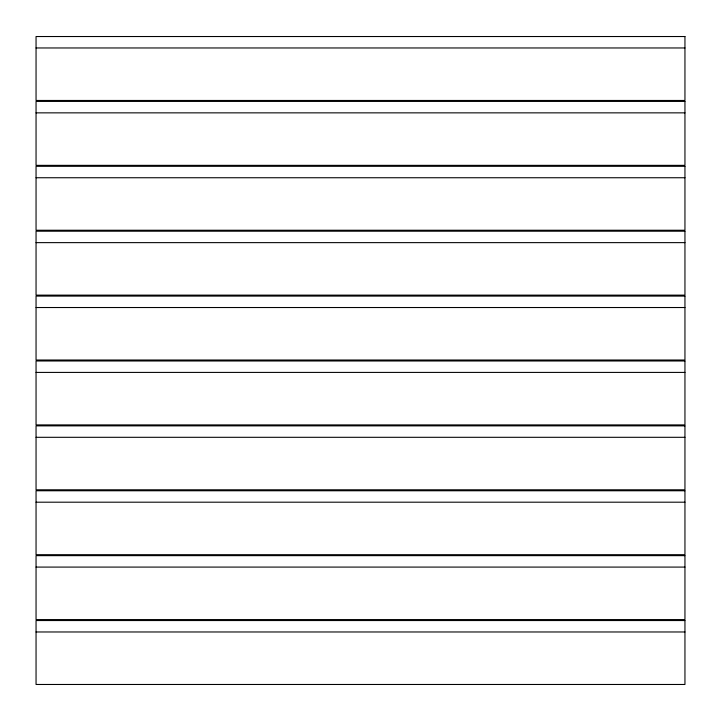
<?xml version="1.0" encoding="UTF-8"?>
<svg xmlns="http://www.w3.org/2000/svg" width="721" height="721" viewBox="0 0 721 721"><rect width="100%" height="100%" fill="white"/><g stroke="black" fill="none" stroke-linecap="round" stroke-linejoin="round"><path stroke-width="1.08" d="M36.05 47.965L684.95 47.965M36.05 112.855L684.95 112.855M36.05 177.745L684.95 177.745M36.05 242.635L684.95 242.635M36.05 307.525L684.95 307.525M36.05 372.415L684.95 372.415M36.05 437.305L684.95 437.305M36.05 502.195L684.95 502.195M36.05 567.085L684.95 567.085M36.05 631.975L684.95 631.975M684.95 36.528L36.05 36.528L36.05 100.462L684.95 100.462L684.95 36.528M684.95 101.418L36.05 101.418L36.05 165.352L684.95 165.352L684.95 101.418M684.95 166.308L36.05 166.308L36.05 230.242L684.95 230.242L684.95 166.308M684.95 231.198L36.05 231.198L36.05 295.132L684.95 295.132L684.95 231.198M684.95 296.088L36.05 296.088L36.05 360.022L684.95 360.022L684.95 296.088M684.95 360.978L36.05 360.978L36.05 424.912L684.95 424.912L684.95 360.978M684.95 425.868L36.05 425.868L36.05 489.802L684.95 489.802L684.95 425.868M684.95 490.758L36.05 490.758L36.05 554.692L684.95 554.692L684.95 490.758M684.95 555.648L36.05 555.648L36.05 619.582L684.95 619.582L684.95 555.648M684.95 620.538L36.05 620.538L36.05 684.472L684.95 684.472L684.95 620.538"/></g></svg>
